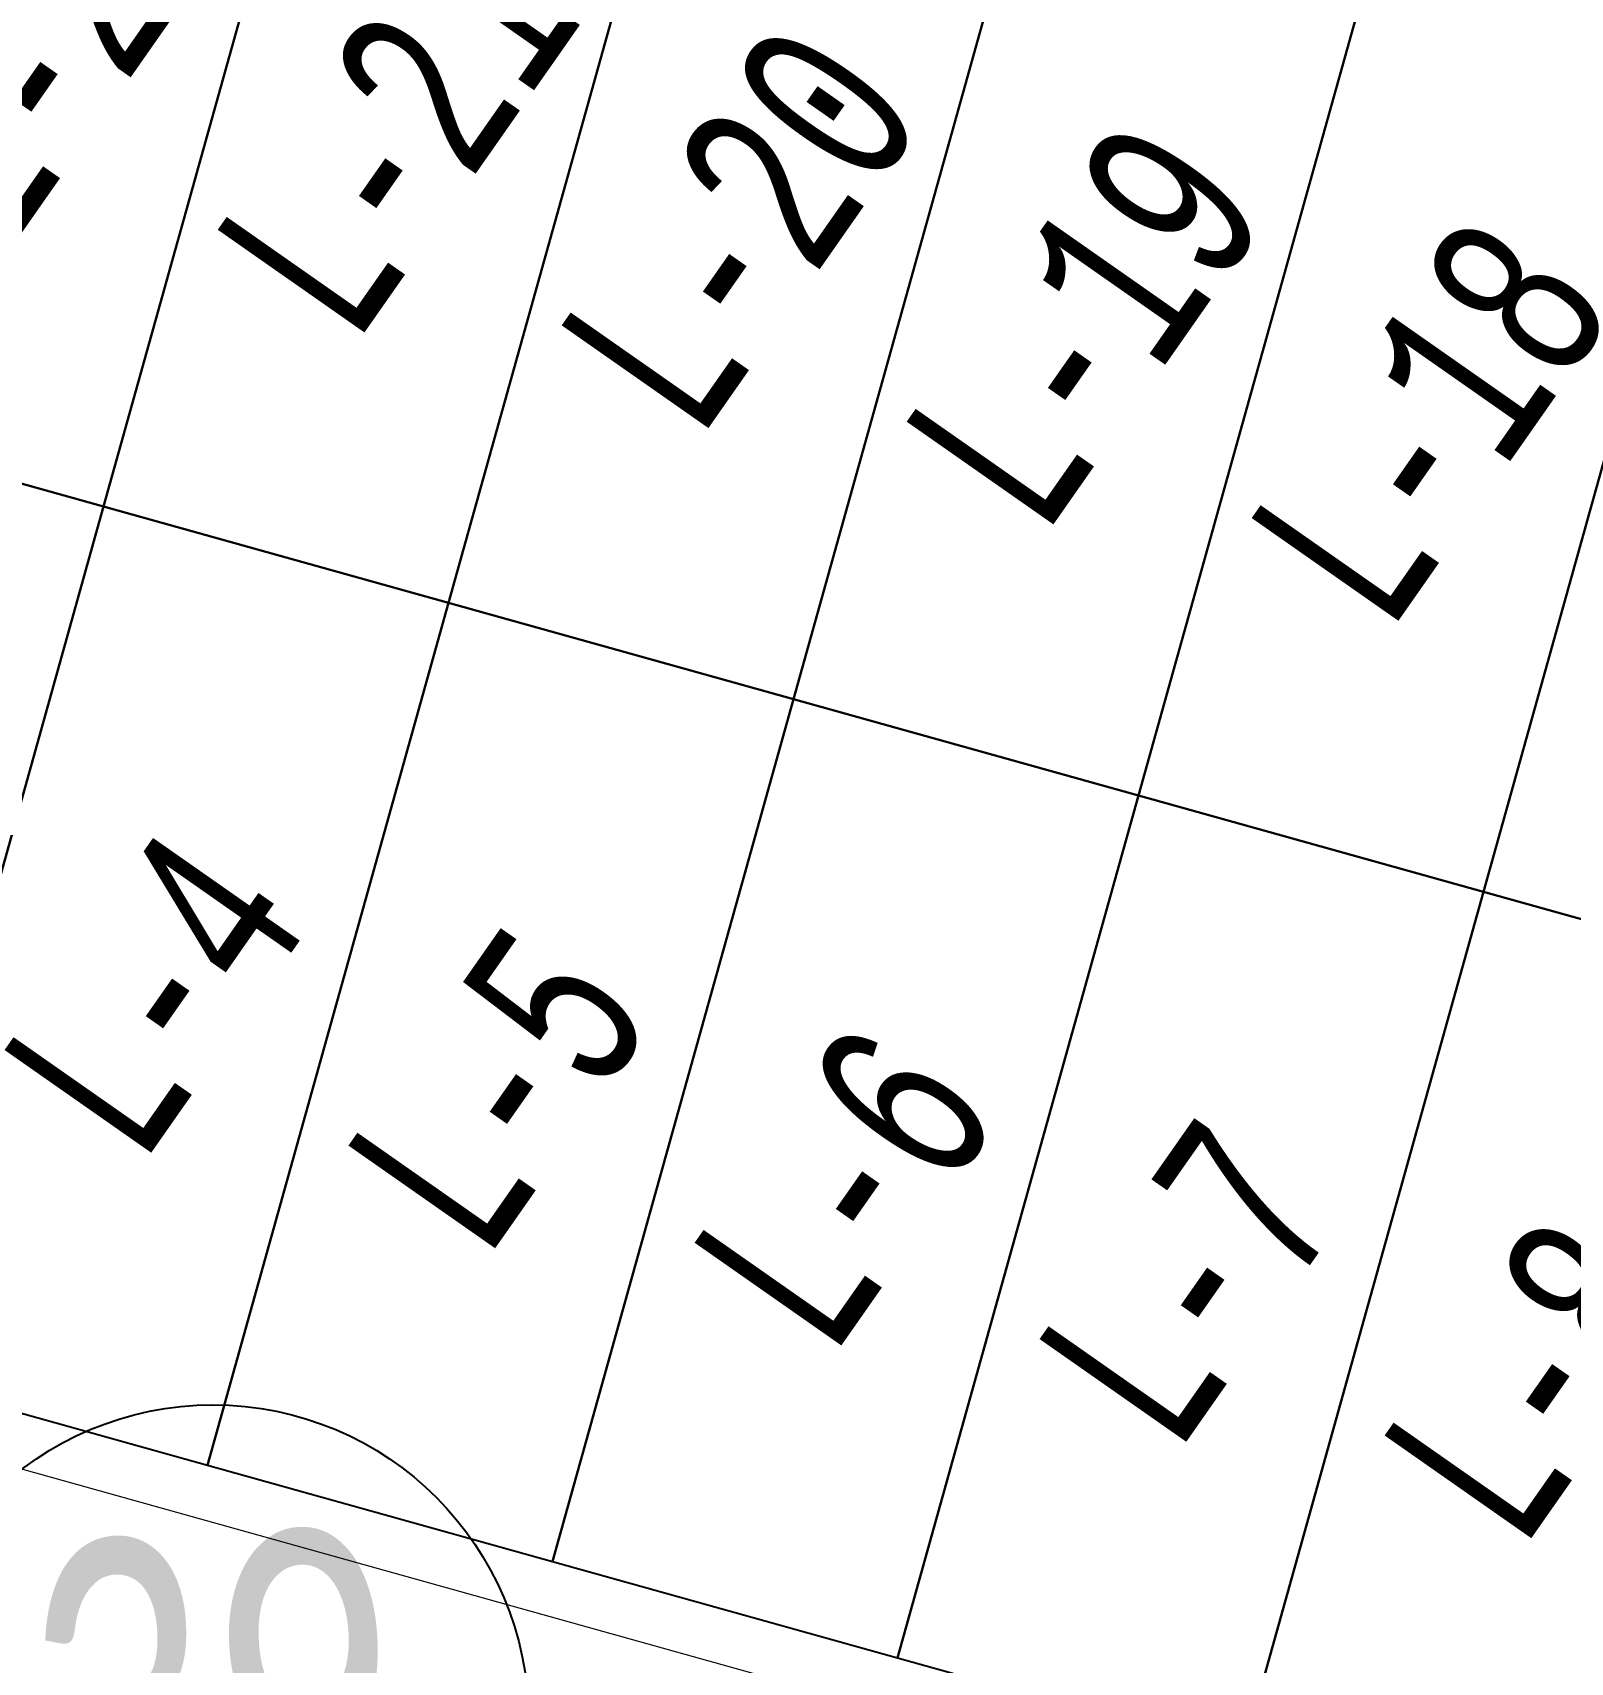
# Model space of a CAD drawing. Header units: millimetres. Extents: x 474016 to 477875, y 2288607 to 2292200.
# Drawn here: x 474506.43 to 474549.36, y 2289020.46 to 2289065.96 of the extents above; entities that cross this region are included whole.
import ezdxf
from ezdxf.enums import TextEntityAlignment as Align

# ---------------------------------------------------------------- set-up
doc = ezdxf.new("R2010")
doc.units = ezdxf.units.MM
doc.header["$LTSCALE"] = 50
doc.layers.add('BANQUETA', color=251, linetype='Continuous', lineweight=5)
doc.layers.add('NO DE MZ', color=3, linetype='Continuous', lineweight=18)
doc.layers.add('CVL_LOTIF', color=1, linetype='Continuous')
doc.layers.add('MZ Y LT', color=7, linetype='Continuous', lineweight=13, true_color=0x0d2bf2)
doc.styles.add('Legend', font='calibri.ttf')
doc.styles.add('MONOTXT4', font='MONOTXT4.shx', dxfattribs={"width": 0.55})

msp = doc.modelspace()

# ---------------------------------------------------------------- linework, layer by layer
at = {"color": 3}
msp.add_circle((474511.467, 2289018.834), 8.813, dxfattribs=at)
at = {"layer": 'BANQUETA'}
msp.add_lwpolyline([(474602.224, 2289054.037), (474481.835, 2289087.673, 0.414214), (474479.37, 2289086.285), (474466.185, 2289039.093, 0.414214), (474467.573, 2289036.628), (474587.963, 2289002.992)], format="xyb", dxfattribs=at)
at = {"layer": 'CVL_LOTIF'}
for points in [[(474515.14, 2289076.811), (474505.509, 2289079.501), (474498.782, 2289055.424), (474508.413, 2289052.733)], [(474524.771, 2289074.12), (474515.14, 2289076.811), (474508.413, 2289052.733), (474518.044, 2289050.042)], [(474534.403, 2289071.429), (474524.771, 2289074.12), (474518.044, 2289050.042), (474527.675, 2289047.351)], [(474544.034, 2289068.738), (474534.403, 2289071.429), (474527.675, 2289047.351), (474537.307, 2289044.66)], [(474553.665, 2289066.047), (474544.034, 2289068.738), (474537.307, 2289044.66), (474546.938, 2289041.969)], [(474563.296, 2289063.356), (474553.665, 2289066.047), (474546.938, 2289041.969), (474556.569, 2289039.278)], [(474508.413, 2289052.733), (474498.782, 2289055.424), (474495.418, 2289043.385), (474492.055, 2289031.346), (474501.686, 2289028.655)], [(474518.044, 2289050.042), (474508.413, 2289052.733), (474501.686, 2289028.655), (474511.317, 2289025.964)], [(474527.675, 2289047.351), (474518.044, 2289050.042), (474511.317, 2289025.964), (474520.948, 2289023.273)], [(474537.307, 2289044.66), (474527.675, 2289047.351), (474520.948, 2289023.273), (474530.579, 2289020.582)], [(474546.938, 2289041.969), (474537.307, 2289044.66), (474530.579, 2289020.582), (474540.211, 2289017.891)], [(474556.569, 2289039.278), (474546.938, 2289041.969), (474540.211, 2289017.891), (474549.842, 2289015.2)]]:
    msp.add_lwpolyline(points, close=True, dxfattribs=at)

# ---------------------------------------------------------------- texts
at = {"layer": 'MZ Y LT', "lineweight": 13, "style": 'MONOTXT4', "width": 0.65}
for s, p in [('L-22', (474506.901, 2289065.903)), ('L-21', (474516.532, 2289063.212)), ('L-20', (474526.164, 2289060.521)), ('L-19', (474535.795, 2289057.831)), ('L-18', (474545.426, 2289055.14)), ('L-4', (474509.805, 2289039.134)), ('L-5', (474519.436, 2289036.444)), ('L-6', (474529.068, 2289033.753)), ('L-7', (474538.699, 2289031.062)), ('L-8', (474548.33, 2289028.371))]:
    msp.add_text(s, height=5, rotation=55, dxfattribs=at).set_placement(p, align=Align.MIDDLE)
at = {"layer": 'NO DE MZ', "lineweight": 9, "style": 'Legend', "width": 0.65}
msp.add_text('39', height=10, rotation=2.7155, dxfattribs=at).set_placement((474511.364, 2289019.004), align=Align.MIDDLE)

doc.saveas('drawing.dxf')
